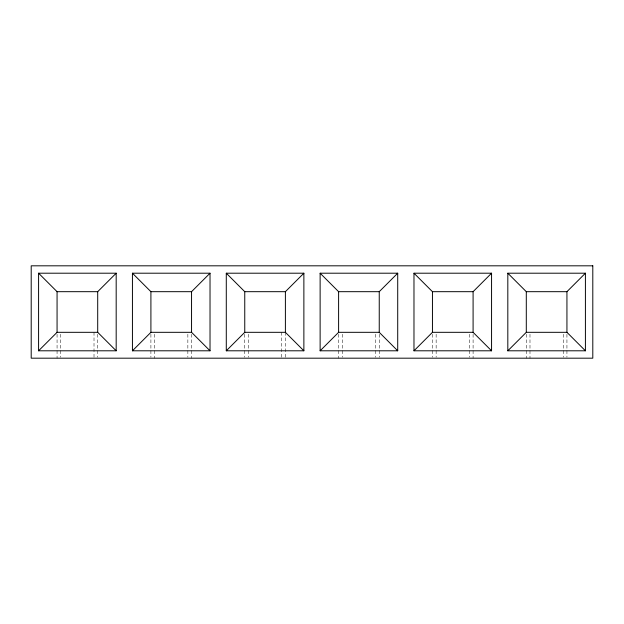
<?xml version="1.0" encoding="UTF-8"?>
<svg xmlns="http://www.w3.org/2000/svg" width="624" height="624" viewBox="0 0 624 624"><rect width="100%" height="100%" fill="white"/><g stroke="black" fill="none" stroke-linecap="round" stroke-linejoin="round"><path stroke-width="0.47" stroke-dasharray="3.12 2.34" d="M566.935 334.238L566.935 357.224M563.246 334.238L563.246 357.224M529.987 334.238L529.987 358.184M526.297 334.238L526.297 358.184M473.093 334.238L473.093 358.184M469.396 334.238L469.396 357.224M436.145 334.238L436.145 357.224M432.448 334.238L432.448 357.224M379.244 334.238L379.244 357.224M375.547 334.238L375.547 357.224M342.295 334.238L342.295 357.224M338.606 334.238L338.606 358.184M285.394 332.319L285.394 357.224M281.705 332.319L281.705 357.224M248.453 334.238L248.453 357.224M244.756 334.238L244.756 357.224M191.552 334.238L191.552 358.184M187.855 334.238L187.855 357.224M154.604 334.238L154.604 358.184M150.907 334.238L150.907 357.224M97.703 334.238L97.703 357.224M94.013 332.319L94.013 357.224M60.754 334.238L60.754 357.224M57.065 334.238L57.065 358.184"/><path stroke-width="0.94" d="M38.587 350.797L57.065 332.319L57.065 291.681L38.587 273.203L116.181 273.203L116.181 350.797L38.587 350.797L38.587 273.203M57.065 291.681L97.703 291.681L116.181 273.203M132.436 350.797L150.907 332.319L150.907 291.681L132.436 273.203L210.023 273.203L210.023 350.797L132.436 350.797L132.436 273.203M150.907 291.681L191.552 291.681L210.023 273.203M226.286 350.797L244.756 332.319L244.756 291.681L226.286 273.203L303.872 273.203L303.872 350.797L226.286 350.797L226.286 273.203M303.872 350.797L285.394 332.319L285.394 291.681L303.872 273.203M320.128 350.797L338.606 332.319L338.606 291.681L320.128 273.203L397.714 273.203L397.714 350.797L320.128 350.797L320.128 273.203M338.606 291.681L379.244 291.681L397.714 273.203M413.977 350.797L432.448 332.319L432.448 291.681L413.977 273.203L491.564 273.203L491.564 350.797L413.977 350.797L413.977 273.203M491.564 350.797L473.093 332.319L473.093 291.681L491.564 273.203M507.819 350.797L526.297 332.319L526.297 291.681L507.819 273.203L585.413 273.203L585.413 350.797L507.819 350.797L507.819 273.203M585.413 350.797L566.935 332.319L566.935 291.681L585.413 273.203M244.756 291.681L285.394 291.681M432.448 291.681L473.093 291.681M526.297 291.681L566.935 291.681M57.065 332.319L97.703 332.319L116.181 350.797M150.907 332.319L191.552 332.319L210.023 350.797M244.756 332.319L285.394 332.319M338.606 332.319L379.244 332.319L397.714 350.797M432.448 332.319L473.093 332.319M526.297 332.319L566.935 332.319M379.244 291.681L379.244 332.319M191.552 291.681L191.552 332.319M97.703 291.681L97.703 332.319M592.8 265.816L31.2 265.816L31.2 358.184L592.8 358.184L592.8 265.816"/></g></svg>
